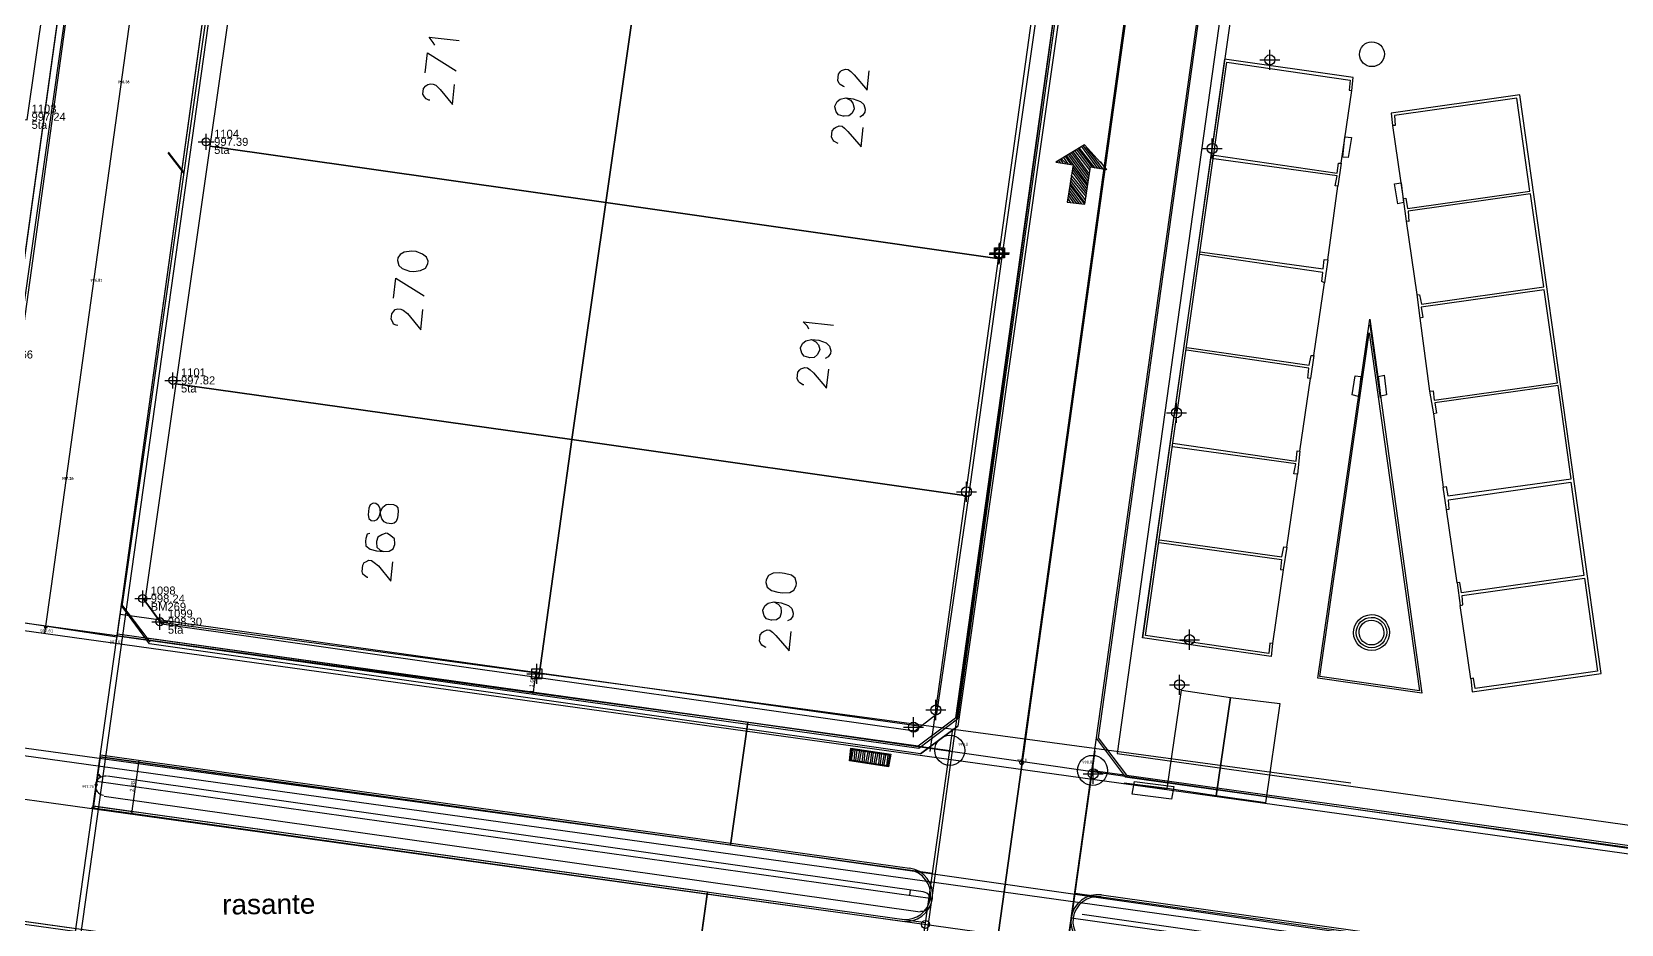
# Model space of a CAD drawing. Header units: metres. Extents: x -977055 to 805873, y -1033982 to 242021.
# Drawn here: x 1009.3 to 1088.8, y 1024 to 1068.5 of the extents above; entities that cross this region are included whole.
import ezdxf

# ---------------------------------------------------------------- set-up
doc = ezdxf.new("R2010")
doc.units = ezdxf.units.M
doc.header["$PDMODE"] = 32
doc.header["$PDSIZE"] = 1.5
for name, color, linetype in [('12-CONDICIONES EXISTENTES', 2, 'Continuous'), ('5ta avenida', 10, 'Continuous'), ('C-ROAD', 7, 'Continuous'), ('C-ROAD-CNTR-N', 92, 'Continuous'), ('C-ROAD-PROF-TEXT', 11, 'Continuous'), ('NIVEL BORDILLO', 6, 'Continuous'), ('V-NODE', 1, 'Continuous')]:
    doc.layers.add(name, color=color, linetype=linetype)
doc.layers.add('PDF2_area escolar', color=7, linetype='Continuous', true_color=0x989898)
doc.layers.add('PDF_Geometry', color=7, linetype='Continuous', true_color=0x797979)
doc.layers.get('PDF2_area escolar').off()
doc.styles.add('CITY2', font='stylu.ttf', dxfattribs={"height": 0.2})
doc.styles.add('MtXpl_Calibri', font='calibri.ttf')
doc.styles.get("Standard").update_dxf_attribs({"font": 'arial.ttf'})
doc.dimstyles.new('COTAS2', dxfattribs={"dimtxt": 0.02, "dimasz": 0.1, "dimexe": 0.15, "dimexo": 0.08, "dimgap": 0.05, "dimtad": 1, "dimzin": 0, "dimdsep": 46, "dimtxsty": 'CITY2', "dimblk": 'ARCHTICK', "dimcen": 1, "dimdle": 0.1, "dimclrd": 1, "dimclre": 1, "dimclrt": 2, "dimadec": 0, "dimazin": 0, "dimtfac": 1, "dimtofl": 0, "dimtmove": 0, "dimatfit": 3, "dimldrblk": 'ARCHTICK', "dimfxl": 0.18, "dimtolj": 1, "dimtzin": 0, "dimarcsym": 0})

# ---------------------------------------------------------------- blocks, each defined once
blk = doc.blocks.new('*U2498')
at = {"color": 0, "linetype": 'ByBlock', "lineweight": -2, "transparency": 16777216}
for p, q in [((-1, 0), (1, 0)), ((0, -1), (0, 1))]:
    blk.add_line(p, q, dxfattribs=at)
blk.add_lwpolyline([(-0.5, -0.5), (-0.5, 0.5), (0.5, 0.5), (0.5, -0.5)], close=True, dxfattribs=at)
blk = doc.blocks.new('*U2819', base_point=(1034.566, 1036.452, 998.662))
at = {"layer": 'V-NODE', "color": 130, "lineweight": -2, "xscale": 0.5, "yscale": 0.5, "zscale": 0.5}
blk.add_blockref('*U2498', (1034.566, 1036.452, 998.662), dxfattribs=at)
blk = doc.blocks.new('base')
at = {"layer": 'PDF_Geometry', "lineweight": 25, "extrusion": (-0.000787417, 0.063364, 0.99799), "elevation": 0.026}
for points in [[(-314.355, -197.288), (-299.601, -195.681), (-292.744, -194.188), (-282.663, -192.111), (-274.476, -190.361), (-258.037, -185.154), (-248.029, -180.61), (-240.539, -177.71), (-228.643, -174.042), (-222.733, -172.714), (-217.384, -171.04), (-209.935, -169.248), (-202.16, -164.759), (-196.196, -160.284), (-195.073, -159.817), (-178.095, -157.457), (-154.298, -156.614), (-136.667, -154.611), (-124.436, -153.164), (-118.066, -151.474), (-100.79, -146.646), (-80.955, -140.967), (-73.385, -139.328), (-61.694, -135.822), (-40.504, -131.604), (-37.727, -130.872), (-17.661, -129.441), (1.311, -127.461), (21.092, -124.929), (41.006, -122.83), (47.376, -123.458), (63.592, -123.186), (81.402, -124.312), (85.639, -96.072), (88.705, -66.393), (92.811, -40.781), (97.16, -22.386), (100.596, -1.562), (102.483, 8.32), (109.691, 37.361), (117.528, 76.62), (126.217, 115.638), (131.513, 149.592), (134.682, 173.973), (136.916, 195.591), (139.956, 229.678), (141.558, 250.676), (142.614, 271.37), (143.252, 283.21), (147.066, 312.938), (152.58, 355.631), (153.554, 396.042), (150.869, 418.02), (151.777, 438.639), (150.959, 458.028), (151.777, 438.639), (150.869, 418.02), (153.554, 396.042), (152.58, 355.631), (147.066, 312.938), (143.252, 283.21), (142.614, 271.37), (141.558, 250.676), (139.956, 229.678), (136.916, 195.591), (134.682, 173.973), (131.513, 149.592), (126.217, 115.638), (117.528, 76.62), (109.691, 37.361), (102.483, 8.32), (100.596, -1.562), (97.16, -22.386), (92.811, -40.781), (88.705, -66.393), (85.639, -96.072), (81.402, -124.312), (63.592, -123.186), (47.376, -123.458), (41.006, -122.83), (21.092, -124.929), (1.311, -127.461), (-17.661, -129.441), (-37.727, -130.872), (-40.504, -131.604), (-61.694, -135.822), (-73.385, -139.328), (-80.955, -140.967), (-100.79, -146.646), (-118.066, -151.474), (-124.436, -153.164), (-136.667, -154.611), (-154.298, -156.614), (-178.095, -157.457), (-195.073, -159.817), (-196.196, -160.284), (-202.16, -164.759), (-209.935, -169.248), (-217.384, -171.04), (-222.733, -172.714), (-228.643, -174.042), (-240.539, -177.71), (-248.029, -180.61), (-258.037, -185.154), (-274.476, -190.361), (-282.663, -192.111), (-292.744, -194.188), (-299.601, -195.681), (-314.355, -197.288), (-312.178, -178.446), (-309.146, -157.898), (-306.876, -132.899), (-305.823, -118.002), (-298.643, -78.802), (-291.055, -45.077), (-282.252, -15.116), (-275.645, 10.473), (-270.319, 33.898), (-263.825, 63.164), (-258.15, 86.408), (-284.424, 123.888)], [(-212.717, -13.755), (-225.054, -11.852), (-224.271, -6.892), (-226.643, -6.56), (-224.271, -6.892), (-225.054, -11.852), (-212.717, -13.755), (-212.402, -16.529), (-210.533, -31.037), (-208.664, -45.544), (-208.205, -49.819), (-207.573, -57.268), (-206.945, -64.763), (-206.131, -70.704), (-205.316, -76.645), (-202.67, -97.785), (-200.074, -118.964), (-199.377, -121.645), (-195.323, -136.879), (-191.412, -136.748), (-190.561, -158.552), (-190.735, -159.226), (-195.073, -159.817), (-196.196, -160.284), (-202.16, -164.759), (-209.935, -169.248), (-213.277, -170.051), (-213.359, -169.577), (-218.448, -150.23), (-210.166, -148.075), (-219.749, -78.662), (-229.377, -9.244), (-211.582, -137.888)], [(-183.278, -24.583), (-189.381, -23.662), (-189.487, -24.159), (-189.624, -24.143), (-189.441, -23.005), (-188.857, -19.32), (-188.78, -18.68), (-182.363, -19.685), (-199.15, -127.84), (-199.177, -128.068), (-198.98, -128.741), (-196.947, -136.498), (-196.819, -136.977), (-195.323, -136.879)], [(-147.362, -49.777), (-147.287, -49.925), (-147.086, -50.181), (-148.594, -49.999)], [(-146.871, -48.398), (-146.992, -49.404), (-148.412, -48.491)], [(-167.809, -47.452), (-167.764, -47.458), (-167.592, -47.571), (-167.552, -47.622), (-167.477, -47.771), (-167.515, -48.09), (-167.623, -48.217), (-167.674, -48.257), (-167.868, -48.326), (-168.005, -48.31), (-168.131, -48.202), (-168.298, -48.043), (-168.946, -47.269), (-169.062, -48.229)], [(-188.857, -19.32), (-188.72, -19.336), (-188.66, -18.833), (-182.517, -19.805), (-186.94, -48.44), (-193.083, -47.468), (-193.023, -46.965), (-193.16, -46.948), (-193.237, -47.588), (-186.82, -48.593), (-182.363, -19.685)], [(-147.077, -47.029), (-147.031, -47.034), (-146.899, -47.096), (-146.819, -47.199), (-146.744, -47.347), (-146.777, -47.621), (-146.885, -47.747), (-146.988, -47.828), (-147.13, -47.857), (-147.267, -47.84), (-147.399, -47.778), (-147.605, -47.568), (-148.208, -46.8), (-148.33, -47.805)], [(-192.582, -43.308), (-193.16, -46.948)], [(-167.88, -46.887), (-168.098, -46.768), (-168.218, -46.615), (-168.282, -46.375), (-168.277, -46.329), (-168.158, -46.112), (-168.004, -45.991), (-167.77, -45.973), (-167.724, -45.979), (-167.501, -46.052), (-167.381, -46.205), (-167.317, -46.445), (-167.322, -46.491), (-167.441, -46.708), (-167.595, -46.829), (-167.88, -46.887), (-168.246, -46.843), (-168.601, -46.708), (-168.767, -46.549), (-168.831, -46.309), (-168.814, -46.172), (-168.701, -46), (-168.553, -45.925)], [(-198.112, -22.239), (-198.254, -21.109), (-198.397, -21.138), (-198.361, -21.606), (-204.484, -22.399), (-205.082, -17.736), (-198.958, -16.943), (-198.882, -17.463), (-198.739, -17.434), (-198.799, -16.777), (-205.254, -17.622), (-201.561, -46.632), (-195.107, -45.786), (-195.172, -45.176), (-195.657, -41.5), (-195.799, -41.53), (-195.876, -41.01), (-202, -41.803), (-201.402, -46.465), (-195.278, -45.673), (-195.309, -45.159), (-195.172, -45.176)], [(-167.468, -44.618), (-167.422, -44.624), (-167.25, -44.737), (-167.21, -44.789), (-167.135, -44.937), (-167.174, -45.257), (-167.282, -45.383), (-167.333, -45.423), (-167.527, -45.492), (-167.664, -45.476), (-167.79, -45.368), (-167.956, -45.209), (-168.605, -44.435), (-168.721, -45.395)], [(-179.942, -42.698), (-179.029, -43.967)], [(-179.959, -42.835), (-179.125, -44.002)], [(-179.975, -42.972), (-179.222, -44.037)], [(-180.037, -43.104), (-179.279, -44.123)], [(-180.054, -43.241), (-179.376, -44.157)], [(-180.151, -43.276), (-179.473, -44.192)], [(-180.282, -43.214), (-179.524, -44.232)], [(-180.42, -43.197), (-179.627, -44.313)], [(-180.557, -43.181), (-179.724, -44.347)], [(-180.694, -43.164), (-179.855, -44.285)], [(-178.419, -43.531), (-178.379, -43.582)], [(-178.557, -43.514), (-178.476, -43.617)], [(-178.694, -43.498), (-178.573, -43.651)], [(-178.831, -43.481), (-178.624, -43.692)], [(-178.962, -43.419), (-178.727, -43.772)], [(-179.1, -43.402), (-178.824, -43.807)], [(-179.909, -42.424), (-178.875, -43.847)], [(-179.926, -42.561), (-178.972, -43.882)], [(-179.882, -42.195), (-179.163, -43.163)], [(-179.898, -42.332), (-179.18, -43.3)], [(-180.831, -43.148), (-180.555, -43.552)], [(-186.242, -43.794), (-192.384, -42.822), (-192.445, -43.325), (-192.582, -43.308), (-192.399, -42.171), (-192.262, -42.188), (-192.368, -42.685), (-186.219, -43.611)], [(-179.742, -41.424), (-179.024, -42.391)], [(-179.753, -41.515), (-179.035, -42.483)], [(-179.77, -41.652), (-179.052, -42.62)], [(-179.832, -41.784), (-179.068, -42.757)], [(-179.849, -41.921), (-179.085, -42.894)], [(-179.865, -42.058), (-179.147, -43.026)], [(-178.92, -41.523), (-178.879, -41.574)], [(-179.057, -41.506), (-178.942, -41.706)], [(-179.194, -41.49), (-178.958, -41.843)], [(-179.331, -41.473), (-178.975, -41.98)], [(-179.468, -41.457), (-178.991, -42.117)], [(-179.605, -41.44), (-179.008, -42.254)], [(-191.861, -38.48), (-192.399, -42.171)], [(-195.657, -41.5), (-195.799, -40.37), (-196.283, -36.695), (-196.421, -36.679), (-196.503, -36.205), (-202.626, -36.997), (-202.029, -41.66), (-195.905, -40.868), (-195.936, -40.354), (-195.799, -40.37)], [(-185.475, -38.971), (-191.623, -38.045), (-191.679, -38.502), (-191.861, -38.48), (-191.678, -37.343), (-191.546, -37.405), (-191.601, -37.862), (-185.458, -38.834)], [(-145.145, -37.153), (-145.266, -38.158), (-146.686, -37.245)], [(-191.1, -33.703), (-191.678, -37.343)], [(-196.283, -36.695), (-196.42, -35.519), (-196.859, -31.85), (-197.047, -31.873), (-197.084, -31.405), (-203.253, -32.192), (-202.655, -36.855), (-196.486, -36.068), (-196.563, -35.549), (-196.42, -35.519)], [(-145.351, -35.783), (-145.26, -35.794), (-145.128, -35.856), (-145.093, -35.953), (-145.018, -36.101), (-145.051, -36.376), (-145.159, -36.502), (-145.216, -36.588), (-145.359, -36.617), (-145.496, -36.6), (-145.627, -36.538), (-145.839, -36.373), (-146.483, -35.554), (-146.604, -36.559)], [(-165.887, -35.349), (-165.812, -35.497), (-165.606, -35.708), (-167.114, -35.526)], [(-194.411, -31.542), (-193.926, -35.217)], [(-166.01, -34.824), (-166.227, -34.705), (-166.348, -34.552), (-166.412, -34.312), (-166.406, -34.266), (-166.287, -34.049), (-166.134, -33.928), (-165.9, -33.91), (-165.854, -33.916), (-165.631, -33.989), (-165.51, -34.143), (-165.446, -34.382), (-165.452, -34.428), (-165.571, -34.645), (-165.724, -34.766), (-166.01, -34.824), (-166.375, -34.78), (-166.73, -34.645), (-166.896, -34.486), (-166.96, -34.246), (-166.944, -34.109), (-166.83, -33.937), (-166.682, -33.862)], [(-184.76, -34.188), (-190.857, -33.222), (-190.963, -33.719), (-191.1, -33.703), (-190.917, -32.565), (-190.78, -32.582), (-190.84, -33.085), (-184.743, -34.051)], [(-165.597, -32.555), (-165.551, -32.561), (-165.38, -32.674), (-165.339, -32.726), (-165.265, -32.874), (-165.303, -33.194), (-165.411, -33.32), (-165.462, -33.36), (-165.656, -33.429), (-165.793, -33.413), (-165.919, -33.305), (-166.086, -33.146), (-166.734, -32.372), (-166.85, -33.332)], [(-190.339, -28.925), (-190.917, -32.565)], [(-196.859, -31.85), (-197.047, -30.714), (-197.486, -27.044), (-197.628, -27.073), (-197.71, -26.6), (-203.88, -27.387), (-203.282, -32.049), (-197.113, -31.263), (-197.189, -30.743), (-197.047, -30.714)], [(-183.999, -29.411), (-190.142, -28.439), (-190.202, -28.942), (-190.339, -28.925), (-190.202, -27.783), (-190.019, -27.805), (-190.125, -28.302), (-183.977, -29.228)], [(-189.624, -24.143), (-190.202, -27.783)], [(-197.628, -25.914), (-197.77, -25.943), (-197.734, -26.411), (-203.858, -27.204), (-204.455, -22.541), (-198.331, -21.749), (-198.255, -22.268), (-198.112, -22.239), (-197.628, -25.914), (-197.486, -27.044)], [(-143.821, -25.395), (-143.679, -25.366), (-143.605, -25.143), (-143.589, -25.005), (-143.607, -24.771), (-143.819, -24.607), (-144.133, -24.522), (-144.499, -24.478), (-144.779, -24.491), (-144.978, -24.606), (-145.051, -24.829), (-145.057, -24.875), (-145.039, -25.109), (-144.872, -25.268), (-144.701, -25.382), (-144.609, -25.393), (-144.415, -25.323), (-144.216, -25.208), (-144.143, -24.985), (-144.137, -24.939), (-144.155, -24.705), (-144.322, -24.546), (-144.499, -24.478)], [(-183.261, -24.445), (-189.364, -23.525), (-189.303, -23.022), (-189.441, -23.005)], [(-143.694, -23.184), (-143.648, -23.19), (-143.522, -23.298), (-143.436, -23.354), (-143.407, -23.497), (-143.446, -23.817), (-143.508, -23.949), (-143.605, -23.983), (-143.753, -24.058), (-143.89, -24.042), (-144.016, -23.934), (-144.228, -23.769), (-144.831, -23.001), (-144.947, -23.961)], [(-132.739, -20.006), (-131.388, -21.885)], [(-163.967, -21.716), (-164.184, -21.597), (-164.305, -21.443), (-164.323, -21.209), (-164.317, -21.163), (-164.244, -20.94), (-164.091, -20.82), (-163.856, -20.801), (-163.811, -20.807), (-163.588, -20.88), (-163.467, -21.034), (-163.403, -21.273), (-163.409, -21.319), (-163.528, -21.537), (-163.681, -21.657), (-163.967, -21.716), (-164.332, -21.672), (-164.687, -21.536), (-164.853, -21.377), (-164.917, -21.137), (-164.901, -21), (-164.787, -20.828), (-164.639, -20.754)], [(-198.739, -17.434), (-198.254, -21.109)], [(-163.554, -19.447), (-163.508, -19.452), (-163.337, -19.566), (-163.296, -19.617), (-163.222, -19.765), (-163.26, -20.085), (-163.368, -20.211), (-163.419, -20.251), (-163.613, -20.321), (-163.75, -20.304), (-163.876, -20.196), (-164.043, -20.037), (-164.691, -19.263), (-164.807, -20.223)], [(-171.202, -14.027), (-173.08, -15.378)], [(-169.554, -13.438), (-167.691, -13.755), (-167.757, -14.303), (-169.666, -13.981)], [(-167.737, -13.749), (-167.848, -14.292)], [(-167.874, -13.733), (-167.94, -14.281)], [(-167.965, -13.722), (-168.031, -14.27)], [(-168.057, -13.711), (-168.168, -14.254)], [(-168.143, -13.654), (-168.254, -14.197)], [(-168.28, -13.638), (-168.346, -14.186)], [(-168.371, -13.627), (-168.437, -14.175)], [(-168.462, -13.616), (-168.574, -14.158)], [(-168.554, -13.604), (-168.666, -14.147)], [(-168.691, -13.588), (-168.757, -14.136)], [(-168.782, -13.577), (-168.849, -14.125)], [(-168.874, -13.566), (-168.986, -14.109)], [(-168.965, -13.555), (-169.077, -14.098)], [(-169.102, -13.538), (-169.168, -14.087)], [(-169.194, -13.527), (-169.26, -14.076)], [(-169.285, -13.516), (-169.397, -14.059)], [(-169.377, -13.505), (-169.488, -14.048)], [(-169.508, -13.443), (-169.574, -13.992)], [(-130.385, -12.407), (-171.083, -6.112)], [(-231.879, 2.325), (-179.17, -5.88)]]:
    blk.add_lwpolyline(points, dxfattribs=at)
for points in [[(-158.259, -127.526), (-188.122, -122.908), (-189.472, -121.03), (-173.08, -15.378), (-171.202, -14.027), (-132.739, -20.006), (-131.388, -21.885), (-147.503, -125.622), (-149.221, -127.178)], [(-138.576, -126.188), (-140.244, -124.642), (-124.468, -22.95), (-122.584, -21.554), (-84.121, -27.533), (-82.771, -29.411), (-95.915, -114.263), (-97.512, -115.972)], [(-126.957, -46.3), (-128.8, -58.134), (-109.045, -61.209), (-107.197, -49.329)], [(-155.814, -41.803), (-157.663, -53.683), (-137.903, -56.713), (-136.06, -44.878)], [(-175.569, -38.727), (-177.417, -50.607), (-157.663, -53.683), (-155.814, -41.803)], [(-192.788, -44.628), (-193.108, -44.59), (-192.941, -43.59), (-192.666, -43.623)], [(-153.971, -29.968), (-155.814, -41.803), (-136.06, -44.878), (-134.211, -32.998)], [(-178.328, -43.542), (-179.191, -43.391), (-178.874, -41.528), (-179.742, -41.424), (-180.059, -43.287), (-180.877, -43.142), (-179.775, -44.388)], [(-195.237, -42.247), (-195.567, -42.299), (-195.68, -41.312), (-195.395, -41.254)], [(-173.771, -26.887), (-175.569, -38.727), (-155.814, -41.803), (-153.971, -29.968)], [(-145.371, -39.027), (-145.435, -38.787), (-145.601, -38.628), (-145.956, -38.492), (-146.184, -38.465), (-146.515, -38.518), (-146.76, -38.627), (-146.879, -38.845), (-146.896, -38.982), (-146.826, -39.176), (-146.614, -39.34), (-146.305, -39.47), (-146.077, -39.498), (-145.7, -39.451), (-145.501, -39.336), (-145.387, -39.164)], [(-193.913, -35.497), (-196.292, -16.755), (-191.104, -17.565)], [(-193.876, -34.806), (-196.166, -16.862), (-191.206, -17.646)], [(-193.155, -32.667), (-193.429, -32.634), (-193.308, -31.628), (-192.994, -31.712)], [(-194.309, -32.621), (-194.594, -32.679), (-194.707, -31.692), (-194.422, -31.633)], [(-152.168, -18.083), (-153.971, -29.968), (-134.211, -32.998), (-132.535, -22.164), (-133.368, -20.997)], [(-172.044, -16.013), (-173.771, -26.887), (-153.971, -29.968), (-152.168, -18.083), (-170.922, -15.174)], [(-143.748, -26.331), (-143.772, -26.143), (-143.898, -26.035), (-144.035, -26.018), (-144.184, -26.093), (-144.291, -26.219), (-144.37, -26.488), (-144.489, -26.705), (-144.643, -26.826), (-144.785, -26.855), (-145.014, -26.828), (-145.146, -26.765), (-145.226, -26.663), (-145.25, -26.475), (-145.211, -26.155), (-145.143, -25.977), (-145.041, -25.897), (-144.898, -25.868), (-144.67, -25.895), (-144.538, -25.958), (-144.418, -26.111), (-144.354, -26.351), (-144.341, -26.631), (-144.266, -26.779), (-144.14, -26.887), (-144.003, -26.903), (-143.855, -26.828), (-143.787, -26.651)], [(-163.574, -22.69), (-163.638, -22.451), (-163.85, -22.286), (-164.164, -22.202), (-164.393, -22.174), (-164.764, -22.176), (-164.963, -22.291), (-165.082, -22.509), (-165.099, -22.646), (-165.035, -22.885), (-164.869, -23.044), (-164.508, -23.134), (-164.28, -23.162), (-163.954, -23.155), (-163.709, -23.045), (-163.59, -22.827)], [(-184.271, -17.044), (-186.728, -16.655), (-185.95, -11.74), (-183.493, -12.129)], [(-186.728, -16.655), (-189.191, -16.312), (-188.407, -11.352), (-185.95, -11.74)], [(-169.594, -13.386), (-167.64, -13.715), (-167.717, -14.355), (-169.717, -14.021)], [(-167.757, -14.303), (-167.691, -13.755), (-169.554, -13.438), (-169.666, -13.981)], [(-181.35, -12.434), (-183.493, -12.129)], [(-183.707, -11.593), (-181.747, -11.876), (-181.87, -12.51), (-183.83, -12.228)]]:
    blk.add_lwpolyline(points, close=True, dxfattribs=at)
at = {"layer": 'PDF_Geometry', "color": 215, "lineweight": 50, "true_color": 0xa9529f, "extrusion": (-0.000787417, 0.063364, 0.99799), "elevation": 0.026}
blk.add_lwpolyline([(-134.741, -43.553), (-133.982, -44.572)], dxfattribs=at)
at = {"layer": 'PDF_Geometry', "color": 1, "lineweight": 40, "extrusion": (-0.000787417, 0.063364, 0.99799), "elevation": 0.026}
blk.add_lwpolyline([(-130.221, -13.354), (-130.101, -13.507)], dxfattribs=at)
at = {"layer": 'PDF_Geometry', "lineweight": 25, "extrusion": (-0.000787417, 0.063364, 0.99799), "elevation": 0.026}
blk.add_lwpolyline([(-171.095, -6.158, 0.999988), (-171.25, -7.112), (-130.552, -13.407)], format="xyb", dxfattribs=at)
blk = doc.blocks.new('*U4025')
at = {"color": 0, "linetype": 'ByBlock', "lineweight": -2, "transparency": 16777216}
for p, q in [((-1, 0), (1, 0)), ((0, -1), (0, 1))]:
    blk.add_line(p, q, dxfattribs=at)
blk = doc.blocks.new('*U4112', base_point=(1056.048, 1045.545, 998.735))
at = {"layer": 'V-NODE', "color": 5, "lineweight": -2, "xscale": 0.5, "yscale": 0.5, "zscale": 0.5}
blk.add_blockref('*U4025', (1056.048, 1045.545, 998.735), dxfattribs=at)
blk = doc.blocks.new('*U4121', base_point=(1071.206, 1067.114, 997.744))
at = {"layer": 'V-NODE', "color": 5, "lineweight": -2, "xscale": 0.5, "yscale": 0.5, "zscale": 0.5}
blk.add_blockref('*U4025', (1071.206, 1067.114, 997.744), dxfattribs=at)
blk = doc.blocks.new('*U4124', base_point=(1067.184, 1038.161, 999.151))
at = {"layer": 'V-NODE', "color": 5, "lineweight": -2, "xscale": 0.5, "yscale": 0.5, "zscale": 0.5}
blk.add_blockref('*U4025', (1067.184, 1038.161, 999.151), dxfattribs=at)
blk = doc.blocks.new('*U4127', base_point=(1066.685, 1035.911, 999.332))
at = {"layer": 'V-NODE', "color": 5, "lineweight": -2, "xscale": 0.5, "yscale": 0.5, "zscale": 0.5}
blk.add_blockref('*U4025', (1066.685, 1035.911, 999.332), dxfattribs=at)
blk = doc.blocks.new('*U4157', base_point=(1066.541, 1049.493, 998.524))
at = {"layer": 'V-NODE', "color": 5, "lineweight": -2, "xscale": 0.5, "yscale": 0.5, "zscale": 0.5}
blk.add_blockref('*U4025', (1066.541, 1049.493, 998.524), dxfattribs=at)
blk = doc.blocks.new('*U4160', base_point=(1068.326, 1062.69, 997.969))
at = {"layer": 'V-NODE', "color": 5, "lineweight": -2, "xscale": 0.5, "yscale": 0.5, "zscale": 0.5}
blk.add_blockref('*U4025', (1068.326, 1062.69, 997.969), dxfattribs=at)
blk = doc.blocks.new('*U4777')
at = {"color": 0, "linetype": 'ByBlock', "lineweight": -2, "transparency": 16777216}
for p, q in [((-1, 0), (1, 0)), ((0, -1), (0, 1))]:
    blk.add_line(p, q, dxfattribs=at)
blk.add_lwpolyline([(-0.5, -0.5), (-0.5, 0.5), (0.5, 0.5), (0.5, -0.5)], close=True, dxfattribs=at)
blk.add_circle((0, 0), 0.5, dxfattribs=at)
blk = doc.blocks.new('*U4816', base_point=(1057.689, 1057.479, 998.31))
at = {"layer": 'V-NODE', "color": 3, "lineweight": -2, "xscale": 0.5, "yscale": 0.5, "zscale": 0.5}
blk.add_blockref('*U4777', (1057.689, 1057.479, 998.31), dxfattribs=at)
blk = doc.blocks.new('*U4939')
at = {"color": 0, "linetype": 'ByBlock', "lineweight": -2, "transparency": 16777216}
for p, q in [((-1, 0), (1, 0)), ((0, -1), (0, 1))]:
    blk.add_line(p, q, dxfattribs=at)
blk.add_circle((0, 0), 0.5, dxfattribs=at)
blk = doc.blocks.new('*U5252')
at = {"layer": 'C-ROAD-CNTR-N', "color": 92, "linetype": 'Continuous', "lineweight": -3}
blk.add_line((1035.324, 863.717), (1074.019, 1140.909), dxfattribs=at)
blk = doc.blocks.new('_ArchTick')
at = {"color": 0, "linetype": 'ByBlock', "const_width": 0.15}
blk.add_lwpolyline([(-0.5, -0.5), (0.5, 0.5)], dxfattribs=at)
blk = doc.blocks.new('*D5294')
at = {"color": 1, "linetype": 'Continuous', "lineweight": -2, "transparency": 16777216}
for p, q in [((1012.831, 1032.302), (1014.834, 1032.02)), ((1012.486, 1029.846), (1014.489, 1029.564))]:
    blk.add_line(p, q, dxfattribs=at)
at = {"color": 1, "lineweight": -2, "transparency": 16777216}
blk.add_line((1014.327, 1029.486), (1014.7, 1032.14), dxfattribs=at)
at = {"layer": 'Defpoints', "color": 0, "transparency": 16777216}
for p in [(1012.752, 1032.313, 998.561), (1014.686, 1032.041), (1012.407, 1029.857, 998.561)]:
    blk.add_point(p, dxfattribs=at)
at = {"color": 1, "lineweight": -2, "transparency": 16777216, "xscale": 0.1, "yscale": 0.1, "zscale": 0.1}
for p, rotation in [((1014.686, 1032.041), 81.99456340186386), ((1014.34, 1029.585), 261.9945634018638)]:
    blk.add_blockref('_ArchTick', p, dxfattribs=dict(at, rotation=rotation))
at = {"color": 2, "transparency": 16777216, "insert": (1014.36, 1030.834), "char_height": 0.2, "attachment_point": 5, "rotation": 81.99456, "style": 'CITY2'}
blk.add_mtext('\\A1;2.48', dxfattribs=at)

msp = doc.modelspace()

# ---------------------------------------------------------------- linework, layer by layer
at = {"color": 1}
for p, q in [((1015.797, 1039.028, 1997.276), (1075.25855, 1031.00777, 1997.276)), ((1012.75572, 1029.65675), (1012.38137, 1029.70911))]:
    msp.add_line(p, q, dxfattribs=at)
at = {"color": 2}
for p, q in [((1045.10893, 1034.047), (1044.25001, 1027.90678)), ((1042.24435, 1019.42283), (1043.10328, 1025.56305, 998.561)), ((1011.54327, 1023.71744, 998.561), (1005.60113, 1024.54866, 998.561))]:
    msp.add_line(p, q, dxfattribs=at)
for points in [[(1006.47657, 1039.39), (1013.59468, 1038.3039), (1028.25455, 1143.7276), (1030.20492, 1145.53448), (1039.02616, 1145.96592), (1038.66008, 1152.75737), (1024.40007, 1151.98483), (1012.86861, 1149.03335), (1017.5654, 1150.23542), (1019.53599, 1144.07167), (1020.87063, 1142.90279), (1006.47657, 1039.39)], [(964.90308, 1045.16679), (1004.90706, 1039.56855), (1006.69073, 1040.91278), (1006.47657, 1039.39), (1013.59468, 1038.3039), (1013.82071, 1039.91108), (1015.07462, 1038.24834), (1045.10893, 1034.047), (1044.25001, 1027.90678), (1012.75211, 1032.31286), (1012.40854, 1029.85677), (1043.10328, 1025.56305), (1042.24435, 1019.42283), (1005.60113, 1024.54866), (1006.45512, 1030.61752), (1005.26423, 1030.76969), (1005.60963, 1033.22566), (964.04668, 1039.03471), (964.90308, 1045.16679)]]:
    msp.add_lwpolyline(points, dxfattribs=at)
at = {"color": 1}
for points, elevation in [([(1058.79045, 1031.93664), (1074.91357, 1148.186)], 998.308), ([(988.70081, 858.6933), (1028.93284, 1145.88834), (1021.4813, 1144.57148), (981.77572, 857.94163), (988.70081, 858.6933)], 2006.05387), ([(1038.67482, 863.26086), (1077.5849, 1140.41347), (1070.38537, 1141.41482), (1032.00229, 864.16055), (1038.67482, 863.26086)], 2006.05387), ([(1054.23407, 1032.56858), (1069.10183, 1139.76666)], 998.308), ([(801.61867, 1067.45219), (1160.48943, 1017.53949), (1159.04381, 1011.48073), (800.75387, 1061.31279), (801.60927, 1067.4535)], 1997.105), ([(801.61867, 1067.45219), (1045.10893, 1034.047), (1044.25001, 1027.90678), (800.75387, 1061.31279), (801.61867, 1067.45219)], 1997.105), ([(800.43009, 1059.15524), (1158.55239, 1009.42112), (1157.10677, 1003.36236), (799.56529, 1053.01584), (800.42069, 1059.15655)], 997.419), ([(1045.10893, 1034.047), (1160.48943, 1017.53949), (1159.02278, 1011.48365), (1044.25001, 1027.90678), (1045.10893, 1034.047)], 1997.105)]:
    msp.add_lwpolyline(points, dxfattribs=dict(at, elevation=elevation))
for centre, radius in [((1014.945, 1040.179, 1997.276), 0.05), ((1015.797, 1039.028, 1997.276), 0.05), ((1034.621, 1036.489), 0.05), ((1012.3928, 1029.758, 998.561), 0.05), ((1053.98783, 1023.93949), 0.2)]:
    msp.add_circle(centre, radius, dxfattribs=at)
for p in [(1055.21059, 1032.63393, 998.561), (1062.34085, 1031.63421, 2001.659)]:
    msp.add_point(p, dxfattribs=at)
at = {"layer": '12-CONDICIONES EXISTENTES', "color": 5}
for p, q in [((1013.75484, 1039.4427, 998.561), (1053.77183, 1033.84493, 998.561)), ((1013.60164, 1038.35341, 998.561), (1053.66314, 1032.74942, 998.561)), ((1013.61557, 1038.45244, 998.561), (1053.63598, 1032.8542, 998.561)), ((1013.61557, 1038.45244, 998.561), (1055.21059, 1032.63393, 998.561)), ((1012.75211, 1032.31286, 998.561), (1054.34714, 1026.49435, 998.561)), ((1012.76604, 1032.41188, 998.561), (1053.19703, 1026.75621, 998.561)), ((1063.57678, 1032.47337, 998.561), (1108.68666, 1026.16318, 998.561)), ((1012.56176, 1031.08741, 998.561), (1054.33847, 1025.24349, 998.561)), ((1062.376, 1031.6316, 998.561), (1123.29034, 1023.11061, 998.561)), ((1063.97764, 1031.30658, 998.561), (1108.54814, 1025.07185, 998.561)), ((1064.0325, 1031.39988, 998.561), (1108.56199, 1025.17088, 998.561)), ((1012.3928, 1029.758, 998.561), (1052.82575, 1024.10205, 998.561)), ((1012.40673, 1029.85703, 998.561), (1054.00175, 1024.03852, 998.561)), ((1057.97615, 1025.98671, 998.561), (1057.97616, 1025.9867, 998.561)), ((1057.98997, 1026.08575, 998.561), (1057.98998, 1026.08574, 998.561)), ((1061.47771, 1025.49689, 998.561), (1113.2263, 1018.25805, 998.561)), ((1057.80471, 1024.75861, 998.561), (1057.80472, 1024.75861, 998.561)), ((1062.79122, 1025.41412, 998.561), (1113.24015, 1018.35709, 998.561)), ((1061.27097, 1024.27374, 998.561), (1114.38159, 1016.84437, 998.561))]:
    msp.add_line(p, q, dxfattribs=at)
at = {"layer": '12-CONDICIONES EXISTENTES', "color": 1}
for points, elevation in [([(1009.9838, 1038.47846), (1010.3155, 1040.837), (1025.31673, 1148.7397)], 2001.659), ([(1013.54872, 1037.97709), (1013.88081, 1040.33846), (1028.88244, 1148.24398)], 2001.659), ([(1013.82071, 1039.91108), (1013.88081, 1040.33846), (1028.25455, 1143.7276)], 2001.659), ([(994.52229, 953.30755), (1004.25949, 1023.62549), (1006.75019, 1041.33554), (1020.87063, 1142.90279)], 2001.659), ([(1013.82071, 1039.91108), (1015.22505, 1038.04886)], 1997.276), ([(1014.874, 1040.21), (1015.732, 1039.059)], 1997.276), ([(1011.47377, 1023.22323), (1013.75484, 1039.4427)], 2001.659), ([(1053.06447, 1017.37402), (1055.34554, 1033.59348)], 2001.659), ([(1060.19431, 1016.37129), (1062.47538, 1032.59076)], 2001.659)]:
    msp.add_lwpolyline(points, dxfattribs=dict(at, elevation=elevation))
for centre, radius in [((1010.026, 1038.77852, 2001.659), 0.05), ((1058.803, 1032.02709, 998.308), 0.1), ((1012.55492, 1030.91069, 2001.659), 0.05)]:
    msp.add_circle(centre, radius, dxfattribs=at)
at = {"layer": '12-CONDICIONES EXISTENTES', "color": 5}
for centre, radius, start, end in [((1053.01139, 1025.42913, 998.561), 1.34, 262.036867, 82.036867), ((1053.01139, 1025.42913, 998.561), 1.24, 262.036867, 82.036867), ((1062.59796, 1024.08748), 1.34, 82.036867, 262.036867), ((1062.59796, 1024.08748), 1.24, 82.036867, 262.036867)]:
    msp.add_arc(centre, radius, start, end, dxfattribs=at)
at = {"layer": '5ta avenida', "color": 0, "linetype": 'ByBlock', "lineweight": -2, "transparency": 16777216}
for p, q in [((1017.645, 1063.019, 1996.427), (1018.445, 1063.019, 1996.427)), ((1018.045, 1062.619, 1996.427), (1018.045, 1063.419, 1996.427)), ((1015.989, 1051.106, 1996.86), (1016.789, 1051.106, 1996.86)), ((1016.389, 1050.706, 1996.86), (1016.389, 1051.506, 1996.86)), ((1014.874, 1039.81, 1997.276), (1014.874, 1040.61, 1997.276)), ((1014.474, 1040.21, 1997.276), (1015.274, 1040.21, 1997.276)), ((1015.332, 1039.059, 1997.339), (1016.132, 1039.059, 1997.339)), ((1015.732, 1038.659, 1997.339), (1015.732, 1039.459, 1997.339))]:
    msp.add_line(p, q, dxfattribs=at)
for centre in [(1018.045, 1063.019, 1996.427), (1016.389, 1051.106, 1996.86), (1014.874, 1040.21, 1997.276), (1015.732, 1039.059, 1997.339)]:
    msp.add_circle(centre, 0.2, dxfattribs=at)
at = {"layer": 'C-ROAD-CNTR-N', "color": 92, "linetype": 'Continuous', "lineweight": -3}
for p, q in [((1080.6864, 1155.03626), (1063.57678, 1032.47337)), ((1074.99809, 1147.92141), (1035.32355, 863.71727)), ((1070.45354, 1141.40534), (1055.49584, 1034.25751)), ((1070.55259, 1141.39157), (1055.58915, 1034.20264)), ((1077.5849, 1140.41347), (1062.6267, 1033.26205)), ((1053.63598, 1032.8542, 998.561), (1055.49584, 1034.25751, 998.561)), ((1053.66314, 1032.74942, 998.561), (1055.58915, 1034.20264, 998.561)), ((1062.52193, 1033.23485), (1063.97764, 1031.30658)), ((1062.6267, 1033.26205), (1064.0327, 1031.39961)), ((1053.23477, 1025.65506), (1053.19956, 1025.40281))]:
    msp.add_line(p, q, dxfattribs=at)
at = {"layer": 'NIVEL BORDILLO', "color": 1}
msp.add_line((1034.53962, 1036.63619), (1034.37338, 1035.44777), dxfattribs=at)
at = {"layer": 'NIVEL BORDILLO', "color": 1, "linetype": 'Continuous'}
for p, q in [((1034.49768, 1036.54109), (1034.37721, 1036.55794)), ((1034.35915, 1035.55073), (1034.23868, 1035.56758))]:
    msp.add_line(p, q, dxfattribs=at)
at = {"layer": 'NIVEL BORDILLO', "color": 2}
msp.add_line((1063.95102, 1031.41128), (1063.95102, 1031.41128), dxfattribs=at)
msp.add_line((1063.95102, 1031.41128), (1063.95102, 1031.41128), dxfattribs=at)
at = {"layer": 'PDF_Geometry', "lineweight": 25, "extrusion": (-0.000787417, 0.063364, 0.99799)}
for centre, radius in [((-1089.48492, -988.70889, 1060.76006), 0.6215), ((-1089.10558, -959.77274, 1060.76006), 0.89774), ((-1089.10558, -959.77274, 1060.76006), 0.75963), ((-1089.10558, -959.77274, 1060.76006), 0.62151), ((-1089.10557, -959.77275, 1060.76006), 0.6215)]:
    msp.add_circle(centre, radius, dxfattribs=at)
msp.add_arc((-1025.72256, -952.89497, 1060.76006), 0.48341, 261.1801031, 81.1787009, dxfattribs=at)

# ---------------------------------------------------------------- block references
at = {"layer": 'C-ROAD', "color": 7, "linetype": 'Continuous', "lineweight": -3}
msp.add_blockref('*U5252', (0, 0), dxfattribs=at)
at = {"layer": 'NIVEL BORDILLO', "color": 1, "xscale": 0.1, "yscale": 0.1, "zscale": 0.1}
for p, rotation in [((1034.52577, 1036.53716), 82.036866956252), ((1034.38723, 1035.5468), 262.0368669562521)]:
    msp.add_blockref('_ArchTick', p, dxfattribs=dict(at, rotation=rotation))
at = {"layer": 'PDF2_area escolar'}
msp.add_blockref('base', (882.736, 1016.336, 999.038), dxfattribs=at)
at = {"layer": 'V-NODE', "color": 2, "lineweight": -2, "xscale": 0.5, "yscale": 0.5, "zscale": 0.5}
for p in [(1071.206, 1067.114, 997.744), (1068.326, 1062.69, 997.969), (1057.683, 1057.419, 998.285), (1066.541, 1049.493, 998.524), (1056.048, 1045.545, 998.735), (1067.184, 1038.161, 999.151), (1066.685, 1035.911, 999.332), (1054.514, 1034.649, 999.168), (1053.4, 1033.788, 999.173), (1062.376, 1031.4663, 998.8)]:
    msp.add_blockref('*U4939', p, dxfattribs=at)
at = {"layer": 'V-NODE'}
for name, p in [('*U4121', (1071.208, 1067.112, 997.747)), ('*U4160', (1068.328, 1062.688, 997.972)), ('*U4816', (1057.689, 1057.479, 998.308)), ('*U4157', (1066.543, 1049.491, 998.527)), ('*U4112', (1056.05, 1045.543, 998.738)), ('*U4124', (1067.186, 1038.159, 999.154)), ('*U2819', (1034.566, 1036.452, 998.662)), ('*U4127', (1066.687, 1035.909, 999.335))]:
    msp.add_blockref(name, p, dxfattribs=at)

# ---------------------------------------------------------------- texts
at = {"layer": '5ta avenida', "linetype": 'ByBlock', "char_height": 0.4}
for s, insert, attachment_point in [('{\\C2;997.24}', (1009.321, 1064.271, 1996.278), 4), ('{\\C2;1103}', (1009.321, 1064.471, 1996.278), 7), ('{\\C2;5ta}', (1009.321, 1064.071, 1996.278), 1), ('{\\C2;1104}', (1018.445, 1063.219, 1996.427), 7), ('{\\C2;5ta}', (1018.445, 1062.819, 1996.427), 1), ('{\\C2;997.39}', (1018.445, 1063.019, 1996.427), 4), ('{\\C2;997.66}', (1007.684, 1052.398, 1996.695), 4), ('{\\C2;1101}', (1016.789, 1051.306, 1996.86), 7), ('{\\C2;5ta}', (1016.789, 1050.906, 1996.86), 1), ('{\\C2;997.82}', (1016.789, 1051.106, 1996.86), 4), ('{\\C2;1098}', (1015.274, 1040.41, 1997.276), 7), ('{\\C2;998.24}', (1015.274, 1040.21, 1997.276), 4), ('{\\C2;998.30}', (1016.132, 1039.059, 1997.339), 4), ('{\\C2;1099}', (1016.132, 1039.259, 1997.339), 7), ('{\\C2;5ta}', (1016.132, 1038.859, 1997.339), 1)]:
    msp.add_mtext(s, dxfattribs=dict(at, insert=insert, attachment_point=attachment_point))
at = {"layer": '5ta avenida', "color": 1, "linetype": 'ByBlock', "insert": (1015.274, 1040.00577, 1997.276), "char_height": 0.4, "attachment_point": 1}
msp.add_mtext('{\\C256;BM269}', dxfattribs=at)
at = {"layer": 'C-ROAD-PROF-TEXT', "style": 'MtXpl_Calibri'}
for p in [(1055.63619, 1032.86151), (1058.57797, 1032.06534)]:
    msp.add_text('998.8', height=0.1375, rotation=0.5711077, dxfattribs=at).set_placement(p)
at = {"layer": 'C-ROAD-PROF-TEXT', "color": 11, "linetype": 'Continuous', "lineweight": -3, "attachment_point": 8, "rotation": 0.5711077}
for s, insert, char_height in [('{\\fCalibri|b1|i0|c0|p34;\\H0.91667x;\\C256;996.36}', (1013.9229, 1065.94267, 986.202), 0.15), ('{\\fCalibri|b1|i0|c0|p34;\\H0.91667x;\\C256;996.81}', (1012.56027, 1056.03594, 986.202), 0.15), ('{\\fCalibri|b1|i0|c0|p34;\\H0.91667x;\\C256;997.26}', (1011.12578, 1046.1391, 986.202), 0.15), ('{\\C2;997.61}', (1010.07911, 1038.52941, 1993.754), 0.15), ('{\\C2;997.61}', (1013.54702, 1037.96505, 2001.659), 0.15), ('{\\fCalibri|b0|i0|c0|p34;\\H0.91667x;\\C256;998.8}', (1062.07981, 1031.97178), 0.15), ('{\\fCalibri|b0|i0|c0|p34;\\H0.91667x;\\C256;997.76}', (1012.1379, 1030.75122, 1995.06572), 0.15), ('{\\C2;rasante}', (1021.17994, 1024.4435, 2994.02273), 1)]:
    msp.add_mtext(s, dxfattribs=dict(at, insert=insert, char_height=char_height))
at = {"layer": 'NIVEL BORDILLO', "color": 2, "insert": (1034.3242, 1036.06049), "char_height": 0.2, "attachment_point": 5, "rotation": 82.036867, "style": 'CITY2'}
msp.add_mtext('\\A1;1.00', dxfattribs=at)

# ---------------------------------------------------------------- dimensions: what is measured, and where the dimension line sits
at = {"color": 1}
dim = msp.add_aligned_dim(p1=(1012.40673, 1029.85703, 998.561), p2=(1012.75211, 1032.31286, 998.561), distance=-1.95276, dimstyle='COTAS2', dxfattribs=at)
dim.commit()
dim.dimension.update_dxf_attribs({"geometry": '*D5294', "text_midpoint": (1014.36019, 1030.8345)})

doc.saveas('drawing.dxf')
